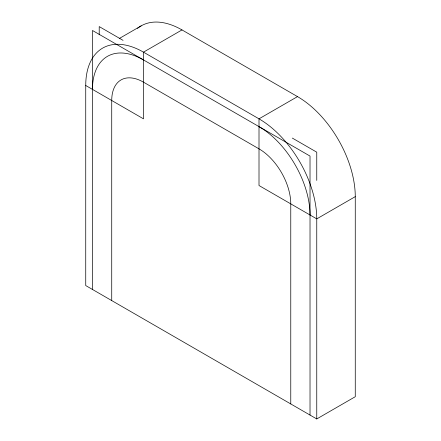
<?xml version="1.0" encoding="UTF-8"?>
<svg xmlns="http://www.w3.org/2000/svg" width="441" height="441" viewBox="0 0 441 441"><rect width="100%" height="100%" fill="white"/><g stroke="black" fill="none" stroke-linecap="round" stroke-linejoin="round"><path stroke-width="0.66" d="M119.241 38.527L141.159 25.876M181.995 29.922L143.49 52.148A81.679 47.159 60 0 0 85.736 85.493L85.736 285.57L316.759 418.95L355.264 396.718L355.264 196.647A81.679 47.159 60 0 0 297.51 96.612L181.995 29.922A81.679 47.159 60 0 0 138.672 27.496M297.51 96.612L259.005 118.838L143.49 52.148L143.49 118.838L85.736 85.493M355.264 196.647L316.759 218.874L259.005 185.529L259.005 118.838A81.679 47.159 60 0 1 316.759 218.874L316.759 418.95M123.056 40.352L99.214 26.587L99.214 34.85M292.322 138.077L316.759 152.184L316.759 180.424M310.023 415.058L310.023 156.075L92.472 30.473L92.472 289.461M290.768 403.945L290.768 203.869A44.921 25.936 60 0 0 259.005 148.849L143.49 82.158A44.921 25.936 60 0 0 111.727 100.498L111.727 300.575M259.005 126.622A72.148 41.658 60 0 1 310.023 214.988M92.472 89.385A72.148 41.658 60 0 1 143.49 59.932M137.493 28.406A81.679 47.159 60 0 1 138.276 27.789"/></g></svg>
